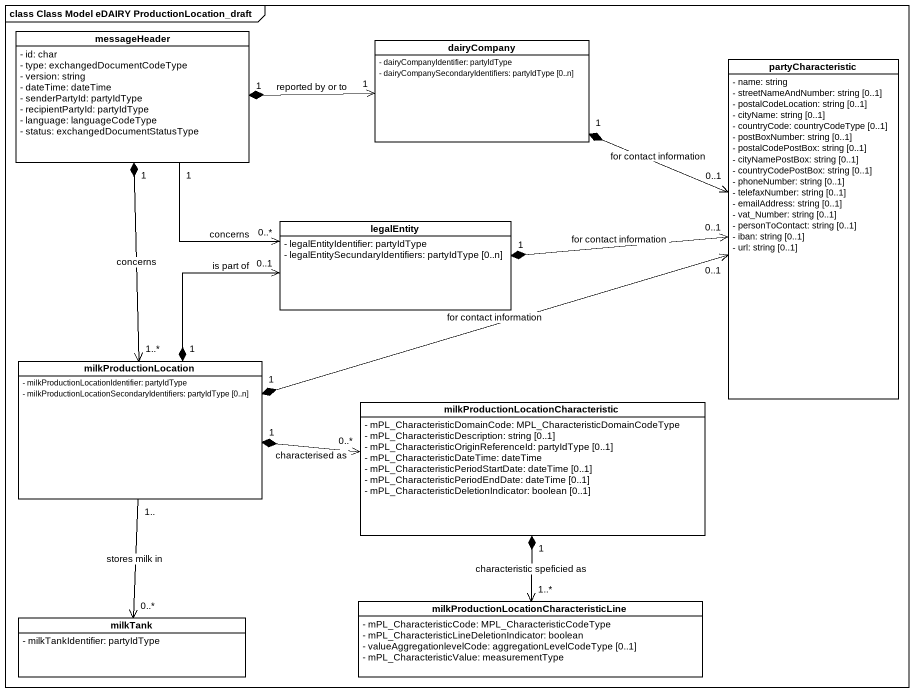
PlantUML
@startuml
mainframe class Class Model eDAIRY ProductionLocation_draft
hide circle
hide empty members
skinparam classAttributeIconSize 0
class messageHeader {
  - id: char
  - type: exchangedDocumentCodeType
  - version: string
  - dateTime: dateTime
  - senderPartyId: partyIdType
  - recipientPartyId: partyIdType
  - language: languageCodeType
  - status: exchangedDocumentStatusType
}
class dairyCompany {
  - dairyCompanyIdentifier: partyIdType
  - dairyCompanySecondaryIdentifiers: partyIdType [0..n]
}
class partyCharacteristic {
  - name: string
  - streetNameAndNumber: string [0..1]
  - postalCodeLocation: string [0..1]
  - cityName: string [0..1]
  - countryCode: countryCodeType [0..1]
  - postBoxNumber: string [0..1]
  - postalCodePostBox: string [0..1]
  - cityNamePostBox: string [0..1]
  - countryCodePostBox: string [0..1]
  - phoneNumber: string [0..1]
  - telefaxNumber: string [0..1]
  - emailAddress: string [0..1]
  - vat_Number: string [0..1]
  - personToContact: string [0..1]
  - iban: string [0..1]
  - url: string [0..1]
}
class legalEntity {
  - legalEntityIdentifier: partyIdType
  - legalEntitySecundaryIdentifiers: partyIdType [0..n]
}
class milkProductionLocation {
  - milkProductionLocationIdentifier: partyIdType
  - milkProductionLocationSecondaryIdentifiers: partyIdType [0..n]
}
class "milkProductionLocationCharacteristic" as milkProductionLocationCharac {
  - mPL_CharacteristicDomainCode: MPL_CharacteristicDomainCodeType
  - mPL_CharacteristicDescription: string [0..1]
  - mPL_CharacteristicOriginReferenceId: partyIdType [0..1]
  - mPL_CharacteristicDateTime: dateTime
  - mPL_CharacteristicPeriodStartDate: dateTime [0..1]
  - mPL_CharacteristicPeriodEndDate: dateTime [0..1]
  - mPL_CharacteristicDeletionIndicator: boolean [0..1]
}
class milkTank {
  - milkTankIdentifier: partyIdType
}
class "milkProductionLocationCharacteristicLine" as milkProductionLocationCharac_2 {
  - mPL_CharacteristicCode: MPL_CharacteristicCodeType
  - mPL_CharacteristicLineDeletionIndicator: boolean
  - valueAggregationlevelCode: aggregationLevelCodeType [0..1]
  - mPL_CharacteristicValue: measurementType
}
messageHeader "1" *-right-> "1" dairyCompany : reported by or to
messageHeader "1" --> "0..*" legalEntity : concerns
messageHeader "1" *--> "1..*" milkProductionLocation : concerns
dairyCompany "1" *-right-> "0..1" partyCharacteristic : for contact information
legalEntity "1" *-right-> "0..1" partyCharacteristic : for contact information
milkProductionLocation "1" *-right-> "0..1" partyCharacteristic : for contact information
milkProductionLocation "1" *-up-> "0..1" legalEntity : is part of
milkProductionLocation "1" *-right-> "0..*" milkProductionLocationCharac : characterised as
milkProductionLocation "1.." --> "0..*" milkTank : stores milk in
milkProductionLocationCharac "1" *--> "1..*" milkProductionLocationCharac_2 : characteristic speficied as
@enduml
